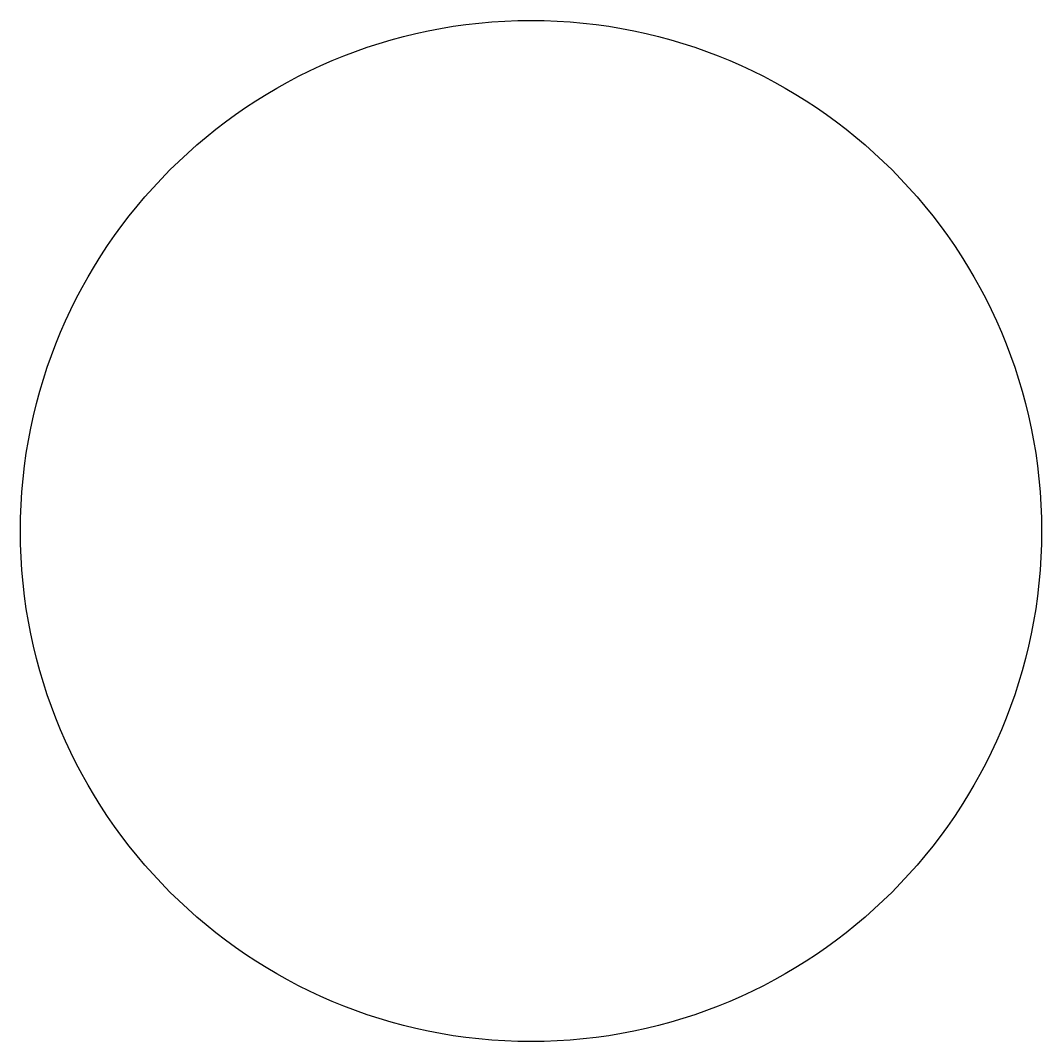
# Model space of a CAD drawing. Header units: millimetres. Extents: x -6.5 to 6.5, y -6.5 to 6.5.
import ezdxf

# ---------------------------------------------------------------- set-up
doc = ezdxf.new("R2010")
doc.units = ezdxf.units.MM

msp = doc.modelspace()

# ---------------------------------------------------------------- linework, layer by layer
msp.add_circle((0, 0, 1.51), 6.5)

doc.saveas('drawing.dxf')
